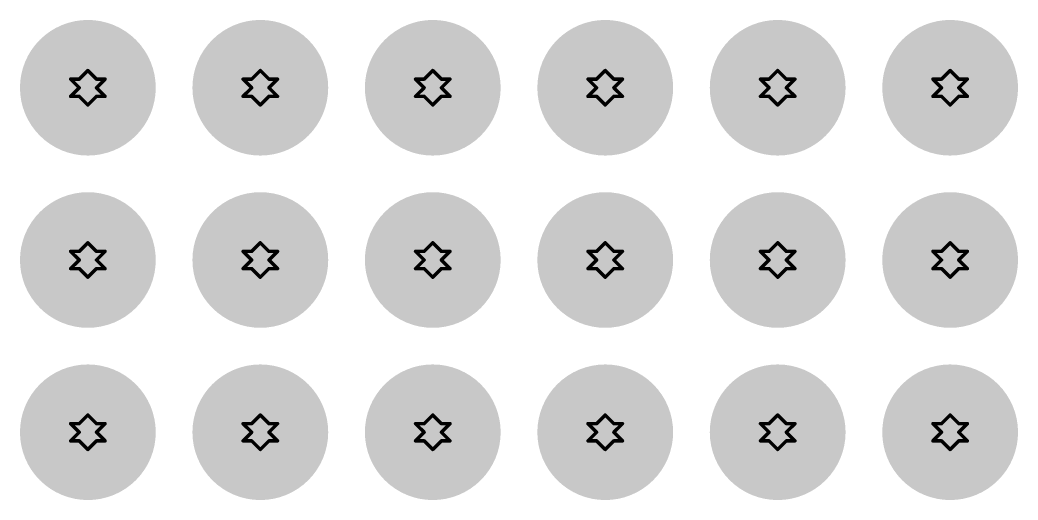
# Model space of a CAD drawing. Header units: millimetres. Extents: x 3.26 to 13.14, y 5.38 to 10.83.
# Drawn here: x 8.761 to 9.339, y 7.58 to 7.858 of the extents above; entities that cross this region are included whole.
import ezdxf

# ---------------------------------------------------------------- set-up
doc = ezdxf.new("R2010")
doc.units = ezdxf.units.MM
doc.header["$MEASUREMENT"] = 0
for name, color, linetype in [('BottomLayer', 5, 'Continuous'), ('BottomSolder', 6, 'Continuous'), ('DrillDrawing', 1, 'Continuous'), ('MultiLayer', 9, 'Continuous'), ('TopLayer', 1, 'Continuous'), ('TopSolder', 216, 'Continuous'), ('ViaHoleLayer', 16, 'Continuous')]:
    doc.layers.add(name, color=color, linetype=linetype)

msp = doc.modelspace()

# ---------------------------------------------------------------- linework, layer by layer
at = {"layer": 'BottomLayer', "const_width": 0.03937}
for points in [[(8.78032, 7.819, 1), (8.81969, 7.819, 1)], [(8.88032, 7.819, 1), (8.91969, 7.819, 1)], [(8.98032, 7.819, 1), (9.01969, 7.819, 1)], [(9.08032, 7.819, 1), (9.11969, 7.819, 1)], [(9.18032, 7.819, 1), (9.21969, 7.819, 1)], [(9.28032, 7.819, 1), (9.31969, 7.819, 1)], [(8.78032, 7.719, 1), (8.81969, 7.719, 1)], [(8.88032, 7.719, 1), (8.91969, 7.719, 1)], [(8.98032, 7.719, 1), (9.01969, 7.719, 1)], [(9.08032, 7.719, 1), (9.11969, 7.719, 1)], [(9.18032, 7.719, 1), (9.21969, 7.719, 1)], [(9.28032, 7.719, 1), (9.31969, 7.719, 1)], [(8.78032, 7.619, 1), (8.81969, 7.619, 1)], [(8.88032, 7.619, 1), (8.91969, 7.619, 1)], [(8.98032, 7.619, 1), (9.01969, 7.619, 1)], [(9.08032, 7.619, 1), (9.11969, 7.619, 1)], [(9.18032, 7.619, 1), (9.21969, 7.619, 1)], [(9.28032, 7.619, 1), (9.31969, 7.619, 1)]]:
    msp.add_lwpolyline(points, format="xyb", close=True, dxfattribs=at)
at = {"layer": 'BottomSolder', "const_width": 0.03937}
for points in [[(8.78032, 7.819, 1), (8.81969, 7.819, 1)], [(8.88032, 7.819, 1), (8.91969, 7.819, 1)], [(8.98032, 7.819, 1), (9.01969, 7.819, 1)], [(9.08032, 7.819, 1), (9.11969, 7.819, 1)], [(9.18032, 7.819, 1), (9.21969, 7.819, 1)], [(9.28032, 7.819, 1), (9.31969, 7.819, 1)], [(8.78032, 7.719, 1), (8.81969, 7.719, 1)], [(8.88032, 7.719, 1), (8.91969, 7.719, 1)], [(8.98032, 7.719, 1), (9.01969, 7.719, 1)], [(9.08032, 7.719, 1), (9.11969, 7.719, 1)], [(9.18032, 7.719, 1), (9.21969, 7.719, 1)], [(9.28032, 7.719, 1), (9.31969, 7.719, 1)], [(8.78032, 7.619, 1), (8.81969, 7.619, 1)], [(8.88032, 7.619, 1), (8.91969, 7.619, 1)], [(8.98032, 7.619, 1), (9.01969, 7.619, 1)], [(9.08032, 7.619, 1), (9.11969, 7.619, 1)], [(9.18032, 7.619, 1), (9.21969, 7.619, 1)], [(9.28032, 7.619, 1), (9.31969, 7.619, 1)]]:
    msp.add_lwpolyline(points, format="xyb", close=True, dxfattribs=at)
at = {"layer": 'DrillDrawing', "const_width": 0.002}
for points in [[(8.79, 7.824), (8.795, 7.819)], [(8.79, 7.824), (8.795, 7.824)], [(8.795, 7.824), (8.8, 7.829)], [(8.8, 7.829), (8.805, 7.824)], [(8.805, 7.824), (8.81, 7.824)], [(8.805, 7.819), (8.81, 7.824)], [(8.89, 7.824), (8.895, 7.819)], [(8.89, 7.824), (8.895, 7.824)], [(8.895, 7.824), (8.9, 7.829)], [(8.9, 7.829), (8.905, 7.824)], [(8.905, 7.824), (8.91, 7.824)], [(8.905, 7.819), (8.91, 7.824)], [(8.99, 7.824), (8.995, 7.819)], [(8.99, 7.824), (8.995, 7.824)], [(8.995, 7.824), (9, 7.829)], [(9, 7.829), (9.005, 7.824)], [(9.005, 7.824), (9.01, 7.824)], [(9.005, 7.819), (9.01, 7.824)], [(9.09, 7.824), (9.095, 7.819)], [(9.09, 7.824), (9.095, 7.824)], [(9.095, 7.824), (9.1, 7.829)], [(9.1, 7.829), (9.105, 7.824)], [(9.105, 7.824), (9.11, 7.824)], [(9.105, 7.819), (9.11, 7.824)], [(9.19, 7.824), (9.195, 7.819)], [(9.19, 7.824), (9.195, 7.824)], [(9.195, 7.824), (9.2, 7.829)], [(9.2, 7.829), (9.205, 7.824)], [(9.205, 7.824), (9.21, 7.824)], [(9.205, 7.819), (9.21, 7.824)], [(9.29, 7.824), (9.295, 7.819)], [(9.29, 7.824), (9.295, 7.824)], [(9.295, 7.824), (9.3, 7.829)], [(9.3, 7.829), (9.305, 7.824)], [(9.305, 7.824), (9.31, 7.824)], [(9.305, 7.819), (9.31, 7.824)], [(8.79, 7.814), (8.795, 7.819)], [(8.805, 7.819), (8.81, 7.814)], [(8.89, 7.814), (8.895, 7.819)], [(8.905, 7.819), (8.91, 7.814)], [(8.99, 7.814), (8.995, 7.819)], [(9.005, 7.819), (9.01, 7.814)], [(9.09, 7.814), (9.095, 7.819)], [(9.105, 7.819), (9.11, 7.814)], [(9.19, 7.814), (9.195, 7.819)], [(9.205, 7.819), (9.21, 7.814)], [(9.29, 7.814), (9.295, 7.819)], [(9.305, 7.819), (9.31, 7.814)], [(8.79, 7.814), (8.795, 7.814)], [(8.795, 7.814), (8.8, 7.809)], [(8.8, 7.809), (8.805, 7.814)], [(8.805, 7.814), (8.81, 7.814)], [(8.89, 7.814), (8.895, 7.814)], [(8.895, 7.814), (8.9, 7.809)], [(8.9, 7.809), (8.905, 7.814)], [(8.905, 7.814), (8.91, 7.814)], [(8.99, 7.814), (8.995, 7.814)], [(8.995, 7.814), (9, 7.809)], [(9, 7.809), (9.005, 7.814)], [(9.005, 7.814), (9.01, 7.814)], [(9.09, 7.814), (9.095, 7.814)], [(9.095, 7.814), (9.1, 7.809)], [(9.1, 7.809), (9.105, 7.814)], [(9.105, 7.814), (9.11, 7.814)], [(9.19, 7.814), (9.195, 7.814)], [(9.195, 7.814), (9.2, 7.809)], [(9.2, 7.809), (9.205, 7.814)], [(9.205, 7.814), (9.21, 7.814)], [(9.29, 7.814), (9.295, 7.814)], [(9.295, 7.814), (9.3, 7.809)], [(9.3, 7.809), (9.305, 7.814)], [(9.305, 7.814), (9.31, 7.814)], [(8.795, 7.724), (8.8, 7.729)], [(8.8, 7.729), (8.805, 7.724)], [(8.895, 7.724), (8.9, 7.729)], [(8.9, 7.729), (8.905, 7.724)], [(8.995, 7.724), (9, 7.729)], [(9, 7.729), (9.005, 7.724)], [(9.095, 7.724), (9.1, 7.729)], [(9.1, 7.729), (9.105, 7.724)], [(9.195, 7.724), (9.2, 7.729)], [(9.2, 7.729), (9.205, 7.724)], [(9.295, 7.724), (9.3, 7.729)], [(9.3, 7.729), (9.305, 7.724)], [(8.79, 7.724), (8.795, 7.719)], [(8.79, 7.724), (8.795, 7.724)], [(8.805, 7.724), (8.81, 7.724)], [(8.805, 7.719), (8.81, 7.724)], [(8.89, 7.724), (8.895, 7.719)], [(8.89, 7.724), (8.895, 7.724)], [(8.905, 7.724), (8.91, 7.724)], [(8.905, 7.719), (8.91, 7.724)], [(8.99, 7.724), (8.995, 7.719)], [(8.99, 7.724), (8.995, 7.724)], [(9.005, 7.724), (9.01, 7.724)], [(9.005, 7.719), (9.01, 7.724)], [(9.09, 7.724), (9.095, 7.719)], [(9.09, 7.724), (9.095, 7.724)], [(9.105, 7.724), (9.11, 7.724)], [(9.105, 7.719), (9.11, 7.724)], [(9.19, 7.724), (9.195, 7.719)], [(9.19, 7.724), (9.195, 7.724)], [(9.205, 7.724), (9.21, 7.724)], [(9.205, 7.719), (9.21, 7.724)], [(9.29, 7.724), (9.295, 7.719)], [(9.29, 7.724), (9.295, 7.724)], [(9.305, 7.724), (9.31, 7.724)], [(9.305, 7.719), (9.31, 7.724)], [(8.79, 7.714), (8.795, 7.719)], [(8.79, 7.714), (8.795, 7.714)], [(8.795, 7.714), (8.8, 7.709)], [(8.8, 7.709), (8.805, 7.714)], [(8.805, 7.719), (8.81, 7.714)], [(8.805, 7.714), (8.81, 7.714)], [(8.89, 7.714), (8.895, 7.719)], [(8.89, 7.714), (8.895, 7.714)], [(8.895, 7.714), (8.9, 7.709)], [(8.9, 7.709), (8.905, 7.714)], [(8.905, 7.719), (8.91, 7.714)], [(8.905, 7.714), (8.91, 7.714)], [(8.99, 7.714), (8.995, 7.719)], [(8.99, 7.714), (8.995, 7.714)], [(8.995, 7.714), (9, 7.709)], [(9, 7.709), (9.005, 7.714)], [(9.005, 7.719), (9.01, 7.714)], [(9.005, 7.714), (9.01, 7.714)], [(9.09, 7.714), (9.095, 7.719)], [(9.09, 7.714), (9.095, 7.714)], [(9.095, 7.714), (9.1, 7.709)], [(9.1, 7.709), (9.105, 7.714)], [(9.105, 7.719), (9.11, 7.714)], [(9.105, 7.714), (9.11, 7.714)], [(9.19, 7.714), (9.195, 7.719)], [(9.19, 7.714), (9.195, 7.714)], [(9.195, 7.714), (9.2, 7.709)], [(9.2, 7.709), (9.205, 7.714)], [(9.205, 7.719), (9.21, 7.714)], [(9.205, 7.714), (9.21, 7.714)], [(9.29, 7.714), (9.295, 7.719)], [(9.29, 7.714), (9.295, 7.714)], [(9.295, 7.714), (9.3, 7.709)], [(9.3, 7.709), (9.305, 7.714)], [(9.305, 7.719), (9.31, 7.714)], [(9.305, 7.714), (9.31, 7.714)], [(8.795, 7.624), (8.8, 7.629)], [(8.8, 7.629), (8.805, 7.624)], [(8.895, 7.624), (8.9, 7.629)], [(8.9, 7.629), (8.905, 7.624)], [(8.995, 7.624), (9, 7.629)], [(9, 7.629), (9.005, 7.624)], [(9.095, 7.624), (9.1, 7.629)], [(9.1, 7.629), (9.105, 7.624)], [(9.195, 7.624), (9.2, 7.629)], [(9.2, 7.629), (9.205, 7.624)], [(9.295, 7.624), (9.3, 7.629)], [(9.3, 7.629), (9.305, 7.624)], [(8.79, 7.624), (8.795, 7.619)], [(8.79, 7.624), (8.795, 7.624)], [(8.805, 7.624), (8.81, 7.624)], [(8.805, 7.619), (8.81, 7.624)], [(8.89, 7.624), (8.895, 7.619)], [(8.89, 7.624), (8.895, 7.624)], [(8.905, 7.624), (8.91, 7.624)], [(8.905, 7.619), (8.91, 7.624)], [(8.99, 7.624), (8.995, 7.619)], [(8.99, 7.624), (8.995, 7.624)], [(9.005, 7.624), (9.01, 7.624)], [(9.005, 7.619), (9.01, 7.624)], [(9.09, 7.624), (9.095, 7.619)], [(9.09, 7.624), (9.095, 7.624)], [(9.105, 7.624), (9.11, 7.624)], [(9.105, 7.619), (9.11, 7.624)], [(9.19, 7.624), (9.195, 7.619)], [(9.19, 7.624), (9.195, 7.624)], [(9.205, 7.624), (9.21, 7.624)], [(9.205, 7.619), (9.21, 7.624)], [(9.29, 7.624), (9.295, 7.619)], [(9.29, 7.624), (9.295, 7.624)], [(9.305, 7.624), (9.31, 7.624)], [(9.305, 7.619), (9.31, 7.624)], [(8.79, 7.614), (8.795, 7.619)], [(8.805, 7.619), (8.81, 7.614)], [(8.89, 7.614), (8.895, 7.619)], [(8.905, 7.619), (8.91, 7.614)], [(8.99, 7.614), (8.995, 7.619)], [(9.005, 7.619), (9.01, 7.614)], [(9.09, 7.614), (9.095, 7.619)], [(9.105, 7.619), (9.11, 7.614)], [(9.19, 7.614), (9.195, 7.619)], [(9.205, 7.619), (9.21, 7.614)], [(9.29, 7.614), (9.295, 7.619)], [(9.305, 7.619), (9.31, 7.614)], [(8.79, 7.614), (8.795, 7.614)], [(8.795, 7.614), (8.8, 7.609)], [(8.8, 7.609), (8.805, 7.614)], [(8.805, 7.614), (8.81, 7.614)], [(8.89, 7.614), (8.895, 7.614)], [(8.895, 7.614), (8.9, 7.609)], [(8.9, 7.609), (8.905, 7.614)], [(8.905, 7.614), (8.91, 7.614)], [(8.99, 7.614), (8.995, 7.614)], [(8.995, 7.614), (9, 7.609)], [(9, 7.609), (9.005, 7.614)], [(9.005, 7.614), (9.01, 7.614)], [(9.09, 7.614), (9.095, 7.614)], [(9.095, 7.614), (9.1, 7.609)], [(9.1, 7.609), (9.105, 7.614)], [(9.105, 7.614), (9.11, 7.614)], [(9.19, 7.614), (9.195, 7.614)], [(9.195, 7.614), (9.2, 7.609)], [(9.2, 7.609), (9.205, 7.614)], [(9.205, 7.614), (9.21, 7.614)], [(9.29, 7.614), (9.295, 7.614)], [(9.295, 7.614), (9.3, 7.609)], [(9.3, 7.609), (9.305, 7.614)], [(9.305, 7.614), (9.31, 7.614)]]:
    msp.add_lwpolyline(points, dxfattribs=at)
at = {"layer": 'DrillDrawing', "const_width": 0.001}
for points in [[(8.7895, 7.824, 1), (8.7905, 7.824, 1)], [(8.7895, 7.824, 1), (8.7905, 7.824, 1)], [(8.7945, 7.824, 1), (8.7955, 7.824, 1)], [(8.7945, 7.824, 1), (8.7955, 7.824, 1)], [(8.7995, 7.829, 1), (8.8005, 7.829, 1)], [(8.7995, 7.829, 1), (8.8005, 7.829, 1)], [(8.8045, 7.824, 1), (8.8055, 7.824, 1)], [(8.8045, 7.824, 1), (8.8055, 7.824, 1)], [(8.8095, 7.824, 1), (8.8105, 7.824, 1)], [(8.8095, 7.824, 1), (8.8105, 7.824, 1)], [(8.8895, 7.824, 1), (8.8905, 7.824, 1)], [(8.8895, 7.824, 1), (8.8905, 7.824, 1)], [(8.8945, 7.824, 1), (8.8955, 7.824, 1)], [(8.8945, 7.824, 1), (8.8955, 7.824, 1)], [(8.8995, 7.829, 1), (8.9005, 7.829, 1)], [(8.8995, 7.829, 1), (8.9005, 7.829, 1)], [(8.9045, 7.824, 1), (8.9055, 7.824, 1)], [(8.9045, 7.824, 1), (8.9055, 7.824, 1)], [(8.9095, 7.824, 1), (8.9105, 7.824, 1)], [(8.9095, 7.824, 1), (8.9105, 7.824, 1)], [(8.9895, 7.824, 1), (8.9905, 7.824, 1)], [(8.9895, 7.824, 1), (8.9905, 7.824, 1)], [(8.9945, 7.824, 1), (8.9955, 7.824, 1)], [(8.9945, 7.824, 1), (8.9955, 7.824, 1)], [(8.9995, 7.829, 1), (9.0005, 7.829, 1)], [(8.9995, 7.829, 1), (9.0005, 7.829, 1)], [(9.0045, 7.824, 1), (9.0055, 7.824, 1)], [(9.0045, 7.824, 1), (9.0055, 7.824, 1)], [(9.0095, 7.824, 1), (9.0105, 7.824, 1)], [(9.0095, 7.824, 1), (9.0105, 7.824, 1)], [(9.0895, 7.824, 1), (9.0905, 7.824, 1)], [(9.0895, 7.824, 1), (9.0905, 7.824, 1)], [(9.0945, 7.824, 1), (9.0955, 7.824, 1)], [(9.0945, 7.824, 1), (9.0955, 7.824, 1)], [(9.0995, 7.829, 1), (9.1005, 7.829, 1)], [(9.0995, 7.829, 1), (9.1005, 7.829, 1)], [(9.1045, 7.824, 1), (9.1055, 7.824, 1)], [(9.1045, 7.824, 1), (9.1055, 7.824, 1)], [(9.1095, 7.824, 1), (9.1105, 7.824, 1)], [(9.1095, 7.824, 1), (9.1105, 7.824, 1)], [(9.1895, 7.824, 1), (9.1905, 7.824, 1)], [(9.1895, 7.824, 1), (9.1905, 7.824, 1)], [(9.1945, 7.824, 1), (9.1955, 7.824, 1)], [(9.1945, 7.824, 1), (9.1955, 7.824, 1)], [(9.1995, 7.829, 1), (9.2005, 7.829, 1)], [(9.1995, 7.829, 1), (9.2005, 7.829, 1)], [(9.2045, 7.824, 1), (9.2055, 7.824, 1)], [(9.2045, 7.824, 1), (9.2055, 7.824, 1)], [(9.2095, 7.824, 1), (9.2105, 7.824, 1)], [(9.2095, 7.824, 1), (9.2105, 7.824, 1)], [(9.2895, 7.824, 1), (9.2905, 7.824, 1)], [(9.2895, 7.824, 1), (9.2905, 7.824, 1)], [(9.2945, 7.824, 1), (9.2955, 7.824, 1)], [(9.2945, 7.824, 1), (9.2955, 7.824, 1)], [(9.2995, 7.829, 1), (9.3005, 7.829, 1)], [(9.2995, 7.829, 1), (9.3005, 7.829, 1)], [(9.3045, 7.824, 1), (9.3055, 7.824, 1)], [(9.3045, 7.824, 1), (9.3055, 7.824, 1)], [(9.3095, 7.824, 1), (9.3105, 7.824, 1)], [(9.3095, 7.824, 1), (9.3105, 7.824, 1)], [(8.7945, 7.819, 1), (8.7955, 7.819, 1)], [(8.7945, 7.819, 1), (8.7955, 7.819, 1)], [(8.8045, 7.819, 1), (8.8055, 7.819, 1)], [(8.8045, 7.819, 1), (8.8055, 7.819, 1)], [(8.8945, 7.819, 1), (8.8955, 7.819, 1)], [(8.8945, 7.819, 1), (8.8955, 7.819, 1)], [(8.9045, 7.819, 1), (8.9055, 7.819, 1)], [(8.9045, 7.819, 1), (8.9055, 7.819, 1)], [(8.9945, 7.819, 1), (8.9955, 7.819, 1)], [(8.9945, 7.819, 1), (8.9955, 7.819, 1)], [(9.0045, 7.819, 1), (9.0055, 7.819, 1)], [(9.0045, 7.819, 1), (9.0055, 7.819, 1)], [(9.0945, 7.819, 1), (9.0955, 7.819, 1)], [(9.0945, 7.819, 1), (9.0955, 7.819, 1)], [(9.1045, 7.819, 1), (9.1055, 7.819, 1)], [(9.1045, 7.819, 1), (9.1055, 7.819, 1)], [(9.1945, 7.819, 1), (9.1955, 7.819, 1)], [(9.1945, 7.819, 1), (9.1955, 7.819, 1)], [(9.2045, 7.819, 1), (9.2055, 7.819, 1)], [(9.2045, 7.819, 1), (9.2055, 7.819, 1)], [(9.2945, 7.819, 1), (9.2955, 7.819, 1)], [(9.2945, 7.819, 1), (9.2955, 7.819, 1)], [(9.3045, 7.819, 1), (9.3055, 7.819, 1)], [(9.3045, 7.819, 1), (9.3055, 7.819, 1)], [(8.7895, 7.814, 1), (8.7905, 7.814, 1)], [(8.7895, 7.814, 1), (8.7905, 7.814, 1)], [(8.7945, 7.814, 1), (8.7955, 7.814, 1)], [(8.7945, 7.814, 1), (8.7955, 7.814, 1)], [(8.8045, 7.814, 1), (8.8055, 7.814, 1)], [(8.8045, 7.814, 1), (8.8055, 7.814, 1)], [(8.8095, 7.814, 1), (8.8105, 7.814, 1)], [(8.8095, 7.814, 1), (8.8105, 7.814, 1)], [(8.8895, 7.814, 1), (8.8905, 7.814, 1)], [(8.8895, 7.814, 1), (8.8905, 7.814, 1)], [(8.8945, 7.814, 1), (8.8955, 7.814, 1)], [(8.8945, 7.814, 1), (8.8955, 7.814, 1)], [(8.9045, 7.814, 1), (8.9055, 7.814, 1)], [(8.9045, 7.814, 1), (8.9055, 7.814, 1)], [(8.9095, 7.814, 1), (8.9105, 7.814, 1)], [(8.9095, 7.814, 1), (8.9105, 7.814, 1)], [(8.9895, 7.814, 1), (8.9905, 7.814, 1)], [(8.9895, 7.814, 1), (8.9905, 7.814, 1)], [(8.9945, 7.814, 1), (8.9955, 7.814, 1)], [(8.9945, 7.814, 1), (8.9955, 7.814, 1)], [(9.0045, 7.814, 1), (9.0055, 7.814, 1)], [(9.0045, 7.814, 1), (9.0055, 7.814, 1)], [(9.0095, 7.814, 1), (9.0105, 7.814, 1)], [(9.0095, 7.814, 1), (9.0105, 7.814, 1)], [(9.0895, 7.814, 1), (9.0905, 7.814, 1)], [(9.0895, 7.814, 1), (9.0905, 7.814, 1)], [(9.0945, 7.814, 1), (9.0955, 7.814, 1)], [(9.0945, 7.814, 1), (9.0955, 7.814, 1)], [(9.1045, 7.814, 1), (9.1055, 7.814, 1)], [(9.1045, 7.814, 1), (9.1055, 7.814, 1)], [(9.1095, 7.814, 1), (9.1105, 7.814, 1)], [(9.1095, 7.814, 1), (9.1105, 7.814, 1)], [(9.1895, 7.814, 1), (9.1905, 7.814, 1)], [(9.1895, 7.814, 1), (9.1905, 7.814, 1)], [(9.1945, 7.814, 1), (9.1955, 7.814, 1)], [(9.1945, 7.814, 1), (9.1955, 7.814, 1)], [(9.2045, 7.814, 1), (9.2055, 7.814, 1)], [(9.2045, 7.814, 1), (9.2055, 7.814, 1)], [(9.2095, 7.814, 1), (9.2105, 7.814, 1)], [(9.2095, 7.814, 1), (9.2105, 7.814, 1)], [(9.2895, 7.814, 1), (9.2905, 7.814, 1)], [(9.2895, 7.814, 1), (9.2905, 7.814, 1)], [(9.2945, 7.814, 1), (9.2955, 7.814, 1)], [(9.2945, 7.814, 1), (9.2955, 7.814, 1)], [(9.3045, 7.814, 1), (9.3055, 7.814, 1)], [(9.3045, 7.814, 1), (9.3055, 7.814, 1)], [(9.3095, 7.814, 1), (9.3105, 7.814, 1)], [(9.3095, 7.814, 1), (9.3105, 7.814, 1)], [(8.7995, 7.809, 1), (8.8005, 7.809, 1)], [(8.7995, 7.809, 1), (8.8005, 7.809, 1)], [(8.8995, 7.809, 1), (8.9005, 7.809, 1)], [(8.8995, 7.809, 1), (8.9005, 7.809, 1)], [(8.9995, 7.809, 1), (9.0005, 7.809, 1)], [(8.9995, 7.809, 1), (9.0005, 7.809, 1)], [(9.0995, 7.809, 1), (9.1005, 7.809, 1)], [(9.0995, 7.809, 1), (9.1005, 7.809, 1)], [(9.1995, 7.809, 1), (9.2005, 7.809, 1)], [(9.1995, 7.809, 1), (9.2005, 7.809, 1)], [(9.2995, 7.809, 1), (9.3005, 7.809, 1)], [(9.2995, 7.809, 1), (9.3005, 7.809, 1)], [(8.7995, 7.729, 1), (8.8005, 7.729, 1)], [(8.7995, 7.729, 1), (8.8005, 7.729, 1)], [(8.8995, 7.729, 1), (8.9005, 7.729, 1)], [(8.8995, 7.729, 1), (8.9005, 7.729, 1)], [(8.9995, 7.729, 1), (9.0005, 7.729, 1)], [(8.9995, 7.729, 1), (9.0005, 7.729, 1)], [(9.0995, 7.729, 1), (9.1005, 7.729, 1)], [(9.0995, 7.729, 1), (9.1005, 7.729, 1)], [(9.1995, 7.729, 1), (9.2005, 7.729, 1)], [(9.1995, 7.729, 1), (9.2005, 7.729, 1)], [(9.2995, 7.729, 1), (9.3005, 7.729, 1)], [(9.2995, 7.729, 1), (9.3005, 7.729, 1)], [(8.7895, 7.724, 1), (8.7905, 7.724, 1)], [(8.7895, 7.724, 1), (8.7905, 7.724, 1)], [(8.7945, 7.724, 1), (8.7955, 7.724, 1)], [(8.7945, 7.724, 1), (8.7955, 7.724, 1)], [(8.8045, 7.724, 1), (8.8055, 7.724, 1)], [(8.8045, 7.724, 1), (8.8055, 7.724, 1)], [(8.8095, 7.724, 1), (8.8105, 7.724, 1)], [(8.8095, 7.724, 1), (8.8105, 7.724, 1)], [(8.8895, 7.724, 1), (8.8905, 7.724, 1)], [(8.8895, 7.724, 1), (8.8905, 7.724, 1)], [(8.8945, 7.724, 1), (8.8955, 7.724, 1)], [(8.8945, 7.724, 1), (8.8955, 7.724, 1)], [(8.9045, 7.724, 1), (8.9055, 7.724, 1)], [(8.9045, 7.724, 1), (8.9055, 7.724, 1)], [(8.9095, 7.724, 1), (8.9105, 7.724, 1)], [(8.9095, 7.724, 1), (8.9105, 7.724, 1)], [(8.9895, 7.724, 1), (8.9905, 7.724, 1)], [(8.9895, 7.724, 1), (8.9905, 7.724, 1)], [(8.9945, 7.724, 1), (8.9955, 7.724, 1)], [(8.9945, 7.724, 1), (8.9955, 7.724, 1)], [(9.0045, 7.724, 1), (9.0055, 7.724, 1)], [(9.0045, 7.724, 1), (9.0055, 7.724, 1)], [(9.0095, 7.724, 1), (9.0105, 7.724, 1)], [(9.0095, 7.724, 1), (9.0105, 7.724, 1)], [(9.0895, 7.724, 1), (9.0905, 7.724, 1)], [(9.0895, 7.724, 1), (9.0905, 7.724, 1)], [(9.0945, 7.724, 1), (9.0955, 7.724, 1)], [(9.0945, 7.724, 1), (9.0955, 7.724, 1)], [(9.1045, 7.724, 1), (9.1055, 7.724, 1)], [(9.1045, 7.724, 1), (9.1055, 7.724, 1)], [(9.1095, 7.724, 1), (9.1105, 7.724, 1)], [(9.1095, 7.724, 1), (9.1105, 7.724, 1)], [(9.1895, 7.724, 1), (9.1905, 7.724, 1)], [(9.1895, 7.724, 1), (9.1905, 7.724, 1)], [(9.1945, 7.724, 1), (9.1955, 7.724, 1)], [(9.1945, 7.724, 1), (9.1955, 7.724, 1)], [(9.2045, 7.724, 1), (9.2055, 7.724, 1)], [(9.2045, 7.724, 1), (9.2055, 7.724, 1)], [(9.2095, 7.724, 1), (9.2105, 7.724, 1)], [(9.2095, 7.724, 1), (9.2105, 7.724, 1)], [(9.2895, 7.724, 1), (9.2905, 7.724, 1)], [(9.2895, 7.724, 1), (9.2905, 7.724, 1)], [(9.2945, 7.724, 1), (9.2955, 7.724, 1)], [(9.2945, 7.724, 1), (9.2955, 7.724, 1)], [(9.3045, 7.724, 1), (9.3055, 7.724, 1)], [(9.3045, 7.724, 1), (9.3055, 7.724, 1)], [(9.3095, 7.724, 1), (9.3105, 7.724, 1)], [(9.3095, 7.724, 1), (9.3105, 7.724, 1)], [(8.7895, 7.714, 1), (8.7905, 7.714, 1)], [(8.7895, 7.714, 1), (8.7905, 7.714, 1)], [(8.7945, 7.719, 1), (8.7955, 7.719, 1)], [(8.7945, 7.719, 1), (8.7955, 7.719, 1)], [(8.7945, 7.714, 1), (8.7955, 7.714, 1)], [(8.7945, 7.714, 1), (8.7955, 7.714, 1)], [(8.8045, 7.719, 1), (8.8055, 7.719, 1)], [(8.8045, 7.719, 1), (8.8055, 7.719, 1)], [(8.8045, 7.714, 1), (8.8055, 7.714, 1)], [(8.8045, 7.714, 1), (8.8055, 7.714, 1)], [(8.8095, 7.714, 1), (8.8105, 7.714, 1)], [(8.8095, 7.714, 1), (8.8105, 7.714, 1)], [(8.8895, 7.714, 1), (8.8905, 7.714, 1)], [(8.8895, 7.714, 1), (8.8905, 7.714, 1)], [(8.8945, 7.719, 1), (8.8955, 7.719, 1)], [(8.8945, 7.719, 1), (8.8955, 7.719, 1)], [(8.8945, 7.714, 1), (8.8955, 7.714, 1)], [(8.8945, 7.714, 1), (8.8955, 7.714, 1)], [(8.9045, 7.719, 1), (8.9055, 7.719, 1)], [(8.9045, 7.719, 1), (8.9055, 7.719, 1)], [(8.9045, 7.714, 1), (8.9055, 7.714, 1)], [(8.9045, 7.714, 1), (8.9055, 7.714, 1)], [(8.9095, 7.714, 1), (8.9105, 7.714, 1)], [(8.9095, 7.714, 1), (8.9105, 7.714, 1)], [(8.9895, 7.714, 1), (8.9905, 7.714, 1)], [(8.9895, 7.714, 1), (8.9905, 7.714, 1)], [(8.9945, 7.719, 1), (8.9955, 7.719, 1)], [(8.9945, 7.719, 1), (8.9955, 7.719, 1)], [(8.9945, 7.714, 1), (8.9955, 7.714, 1)], [(8.9945, 7.714, 1), (8.9955, 7.714, 1)], [(9.0045, 7.719, 1), (9.0055, 7.719, 1)], [(9.0045, 7.719, 1), (9.0055, 7.719, 1)], [(9.0045, 7.714, 1), (9.0055, 7.714, 1)], [(9.0045, 7.714, 1), (9.0055, 7.714, 1)], [(9.0095, 7.714, 1), (9.0105, 7.714, 1)], [(9.0095, 7.714, 1), (9.0105, 7.714, 1)], [(9.0895, 7.714, 1), (9.0905, 7.714, 1)], [(9.0895, 7.714, 1), (9.0905, 7.714, 1)], [(9.0945, 7.719, 1), (9.0955, 7.719, 1)], [(9.0945, 7.719, 1), (9.0955, 7.719, 1)], [(9.0945, 7.714, 1), (9.0955, 7.714, 1)], [(9.0945, 7.714, 1), (9.0955, 7.714, 1)], [(9.1045, 7.719, 1), (9.1055, 7.719, 1)], [(9.1045, 7.719, 1), (9.1055, 7.719, 1)], [(9.1045, 7.714, 1), (9.1055, 7.714, 1)], [(9.1045, 7.714, 1), (9.1055, 7.714, 1)], [(9.1095, 7.714, 1), (9.1105, 7.714, 1)], [(9.1095, 7.714, 1), (9.1105, 7.714, 1)], [(9.1895, 7.714, 1), (9.1905, 7.714, 1)], [(9.1895, 7.714, 1), (9.1905, 7.714, 1)], [(9.1945, 7.719, 1), (9.1955, 7.719, 1)], [(9.1945, 7.719, 1), (9.1955, 7.719, 1)], [(9.1945, 7.714, 1), (9.1955, 7.714, 1)], [(9.1945, 7.714, 1), (9.1955, 7.714, 1)], [(9.2045, 7.719, 1), (9.2055, 7.719, 1)], [(9.2045, 7.719, 1), (9.2055, 7.719, 1)], [(9.2045, 7.714, 1), (9.2055, 7.714, 1)], [(9.2045, 7.714, 1), (9.2055, 7.714, 1)], [(9.2095, 7.714, 1), (9.2105, 7.714, 1)], [(9.2095, 7.714, 1), (9.2105, 7.714, 1)], [(9.2895, 7.714, 1), (9.2905, 7.714, 1)], [(9.2895, 7.714, 1), (9.2905, 7.714, 1)], [(9.2945, 7.719, 1), (9.2955, 7.719, 1)], [(9.2945, 7.719, 1), (9.2955, 7.719, 1)], [(9.2945, 7.714, 1), (9.2955, 7.714, 1)], [(9.2945, 7.714, 1), (9.2955, 7.714, 1)], [(9.3045, 7.719, 1), (9.3055, 7.719, 1)], [(9.3045, 7.719, 1), (9.3055, 7.719, 1)], [(9.3045, 7.714, 1), (9.3055, 7.714, 1)], [(9.3045, 7.714, 1), (9.3055, 7.714, 1)], [(9.3095, 7.714, 1), (9.3105, 7.714, 1)], [(9.3095, 7.714, 1), (9.3105, 7.714, 1)], [(8.7995, 7.709, 1), (8.8005, 7.709, 1)], [(8.7995, 7.709, 1), (8.8005, 7.709, 1)], [(8.8995, 7.709, 1), (8.9005, 7.709, 1)], [(8.8995, 7.709, 1), (8.9005, 7.709, 1)], [(8.9995, 7.709, 1), (9.0005, 7.709, 1)], [(8.9995, 7.709, 1), (9.0005, 7.709, 1)], [(9.0995, 7.709, 1), (9.1005, 7.709, 1)], [(9.0995, 7.709, 1), (9.1005, 7.709, 1)], [(9.1995, 7.709, 1), (9.2005, 7.709, 1)], [(9.1995, 7.709, 1), (9.2005, 7.709, 1)], [(9.2995, 7.709, 1), (9.3005, 7.709, 1)], [(9.2995, 7.709, 1), (9.3005, 7.709, 1)], [(8.7995, 7.629, 1), (8.8005, 7.629, 1)], [(8.7995, 7.629, 1), (8.8005, 7.629, 1)], [(8.8995, 7.629, 1), (8.9005, 7.629, 1)], [(8.8995, 7.629, 1), (8.9005, 7.629, 1)], [(8.9995, 7.629, 1), (9.0005, 7.629, 1)], [(8.9995, 7.629, 1), (9.0005, 7.629, 1)], [(9.0995, 7.629, 1), (9.1005, 7.629, 1)], [(9.0995, 7.629, 1), (9.1005, 7.629, 1)], [(9.1995, 7.629, 1), (9.2005, 7.629, 1)], [(9.1995, 7.629, 1), (9.2005, 7.629, 1)], [(9.2995, 7.629, 1), (9.3005, 7.629, 1)], [(9.2995, 7.629, 1), (9.3005, 7.629, 1)], [(8.7895, 7.624, 1), (8.7905, 7.624, 1)], [(8.7895, 7.624, 1), (8.7905, 7.624, 1)], [(8.7945, 7.624, 1), (8.7955, 7.624, 1)], [(8.7945, 7.624, 1), (8.7955, 7.624, 1)], [(8.8045, 7.624, 1), (8.8055, 7.624, 1)], [(8.8045, 7.624, 1), (8.8055, 7.624, 1)], [(8.8095, 7.624, 1), (8.8105, 7.624, 1)], [(8.8095, 7.624, 1), (8.8105, 7.624, 1)], [(8.8895, 7.624, 1), (8.8905, 7.624, 1)], [(8.8895, 7.624, 1), (8.8905, 7.624, 1)], [(8.8945, 7.624, 1), (8.8955, 7.624, 1)], [(8.8945, 7.624, 1), (8.8955, 7.624, 1)], [(8.9045, 7.624, 1), (8.9055, 7.624, 1)], [(8.9045, 7.624, 1), (8.9055, 7.624, 1)], [(8.9095, 7.624, 1), (8.9105, 7.624, 1)], [(8.9095, 7.624, 1), (8.9105, 7.624, 1)], [(8.9895, 7.624, 1), (8.9905, 7.624, 1)], [(8.9895, 7.624, 1), (8.9905, 7.624, 1)], [(8.9945, 7.624, 1), (8.9955, 7.624, 1)], [(8.9945, 7.624, 1), (8.9955, 7.624, 1)], [(9.0045, 7.624, 1), (9.0055, 7.624, 1)], [(9.0045, 7.624, 1), (9.0055, 7.624, 1)], [(9.0095, 7.624, 1), (9.0105, 7.624, 1)], [(9.0095, 7.624, 1), (9.0105, 7.624, 1)], [(9.0895, 7.624, 1), (9.0905, 7.624, 1)], [(9.0895, 7.624, 1), (9.0905, 7.624, 1)], [(9.0945, 7.624, 1), (9.0955, 7.624, 1)], [(9.0945, 7.624, 1), (9.0955, 7.624, 1)], [(9.1045, 7.624, 1), (9.1055, 7.624, 1)], [(9.1045, 7.624, 1), (9.1055, 7.624, 1)], [(9.1095, 7.624, 1), (9.1105, 7.624, 1)], [(9.1095, 7.624, 1), (9.1105, 7.624, 1)], [(9.1895, 7.624, 1), (9.1905, 7.624, 1)], [(9.1895, 7.624, 1), (9.1905, 7.624, 1)], [(9.1945, 7.624, 1), (9.1955, 7.624, 1)], [(9.1945, 7.624, 1), (9.1955, 7.624, 1)], [(9.2045, 7.624, 1), (9.2055, 7.624, 1)], [(9.2045, 7.624, 1), (9.2055, 7.624, 1)], [(9.2095, 7.624, 1), (9.2105, 7.624, 1)], [(9.2095, 7.624, 1), (9.2105, 7.624, 1)], [(9.2895, 7.624, 1), (9.2905, 7.624, 1)], [(9.2895, 7.624, 1), (9.2905, 7.624, 1)], [(9.2945, 7.624, 1), (9.2955, 7.624, 1)], [(9.2945, 7.624, 1), (9.2955, 7.624, 1)], [(9.3045, 7.624, 1), (9.3055, 7.624, 1)], [(9.3045, 7.624, 1), (9.3055, 7.624, 1)], [(9.3095, 7.624, 1), (9.3105, 7.624, 1)], [(9.3095, 7.624, 1), (9.3105, 7.624, 1)], [(8.7945, 7.619, 1), (8.7955, 7.619, 1)], [(8.7945, 7.619, 1), (8.7955, 7.619, 1)], [(8.8045, 7.619, 1), (8.8055, 7.619, 1)], [(8.8045, 7.619, 1), (8.8055, 7.619, 1)], [(8.8945, 7.619, 1), (8.8955, 7.619, 1)], [(8.8945, 7.619, 1), (8.8955, 7.619, 1)], [(8.9045, 7.619, 1), (8.9055, 7.619, 1)], [(8.9045, 7.619, 1), (8.9055, 7.619, 1)], [(8.9945, 7.619, 1), (8.9955, 7.619, 1)], [(8.9945, 7.619, 1), (8.9955, 7.619, 1)], [(9.0045, 7.619, 1), (9.0055, 7.619, 1)], [(9.0045, 7.619, 1), (9.0055, 7.619, 1)], [(9.0945, 7.619, 1), (9.0955, 7.619, 1)], [(9.0945, 7.619, 1), (9.0955, 7.619, 1)], [(9.1045, 7.619, 1), (9.1055, 7.619, 1)], [(9.1045, 7.619, 1), (9.1055, 7.619, 1)], [(9.1945, 7.619, 1), (9.1955, 7.619, 1)], [(9.1945, 7.619, 1), (9.1955, 7.619, 1)], [(9.2045, 7.619, 1), (9.2055, 7.619, 1)], [(9.2045, 7.619, 1), (9.2055, 7.619, 1)], [(9.2945, 7.619, 1), (9.2955, 7.619, 1)], [(9.2945, 7.619, 1), (9.2955, 7.619, 1)], [(9.3045, 7.619, 1), (9.3055, 7.619, 1)], [(9.3045, 7.619, 1), (9.3055, 7.619, 1)], [(8.7895, 7.614, 1), (8.7905, 7.614, 1)], [(8.7895, 7.614, 1), (8.7905, 7.614, 1)], [(8.7945, 7.614, 1), (8.7955, 7.614, 1)], [(8.7945, 7.614, 1), (8.7955, 7.614, 1)], [(8.8045, 7.614, 1), (8.8055, 7.614, 1)], [(8.8045, 7.614, 1), (8.8055, 7.614, 1)], [(8.8095, 7.614, 1), (8.8105, 7.614, 1)], [(8.8095, 7.614, 1), (8.8105, 7.614, 1)], [(8.8895, 7.614, 1), (8.8905, 7.614, 1)], [(8.8895, 7.614, 1), (8.8905, 7.614, 1)], [(8.8945, 7.614, 1), (8.8955, 7.614, 1)], [(8.8945, 7.614, 1), (8.8955, 7.614, 1)], [(8.9045, 7.614, 1), (8.9055, 7.614, 1)], [(8.9045, 7.614, 1), (8.9055, 7.614, 1)], [(8.9095, 7.614, 1), (8.9105, 7.614, 1)], [(8.9095, 7.614, 1), (8.9105, 7.614, 1)], [(8.9895, 7.614, 1), (8.9905, 7.614, 1)], [(8.9895, 7.614, 1), (8.9905, 7.614, 1)], [(8.9945, 7.614, 1), (8.9955, 7.614, 1)], [(8.9945, 7.614, 1), (8.9955, 7.614, 1)], [(9.0045, 7.614, 1), (9.0055, 7.614, 1)], [(9.0045, 7.614, 1), (9.0055, 7.614, 1)], [(9.0095, 7.614, 1), (9.0105, 7.614, 1)], [(9.0095, 7.614, 1), (9.0105, 7.614, 1)], [(9.0895, 7.614, 1), (9.0905, 7.614, 1)], [(9.0895, 7.614, 1), (9.0905, 7.614, 1)], [(9.0945, 7.614, 1), (9.0955, 7.614, 1)], [(9.0945, 7.614, 1), (9.0955, 7.614, 1)], [(9.1045, 7.614, 1), (9.1055, 7.614, 1)], [(9.1045, 7.614, 1), (9.1055, 7.614, 1)], [(9.1095, 7.614, 1), (9.1105, 7.614, 1)], [(9.1095, 7.614, 1), (9.1105, 7.614, 1)], [(9.1895, 7.614, 1), (9.1905, 7.614, 1)], [(9.1895, 7.614, 1), (9.1905, 7.614, 1)], [(9.1945, 7.614, 1), (9.1955, 7.614, 1)], [(9.1945, 7.614, 1), (9.1955, 7.614, 1)], [(9.2045, 7.614, 1), (9.2055, 7.614, 1)], [(9.2045, 7.614, 1), (9.2055, 7.614, 1)], [(9.2095, 7.614, 1), (9.2105, 7.614, 1)], [(9.2095, 7.614, 1), (9.2105, 7.614, 1)], [(9.2895, 7.614, 1), (9.2905, 7.614, 1)], [(9.2895, 7.614, 1), (9.2905, 7.614, 1)], [(9.2945, 7.614, 1), (9.2955, 7.614, 1)], [(9.2945, 7.614, 1), (9.2955, 7.614, 1)], [(9.3045, 7.614, 1), (9.3055, 7.614, 1)], [(9.3045, 7.614, 1), (9.3055, 7.614, 1)], [(9.3095, 7.614, 1), (9.3105, 7.614, 1)], [(9.3095, 7.614, 1), (9.3105, 7.614, 1)], [(8.7995, 7.609, 1), (8.8005, 7.609, 1)], [(8.7995, 7.609, 1), (8.8005, 7.609, 1)], [(8.8995, 7.609, 1), (8.9005, 7.609, 1)], [(8.8995, 7.609, 1), (8.9005, 7.609, 1)], [(8.9995, 7.609, 1), (9.0005, 7.609, 1)], [(8.9995, 7.609, 1), (9.0005, 7.609, 1)], [(9.0995, 7.609, 1), (9.1005, 7.609, 1)], [(9.0995, 7.609, 1), (9.1005, 7.609, 1)], [(9.1995, 7.609, 1), (9.2005, 7.609, 1)], [(9.1995, 7.609, 1), (9.2005, 7.609, 1)], [(9.2995, 7.609, 1), (9.3005, 7.609, 1)], [(9.2995, 7.609, 1), (9.3005, 7.609, 1)]]:
    msp.add_lwpolyline(points, format="xyb", close=True, dxfattribs=at)
at = {"layer": 'MultiLayer', "const_width": 0.03937}
for points in [[(8.78032, 7.819, 1), (8.81969, 7.819, 1)], [(8.88032, 7.819, 1), (8.91969, 7.819, 1)], [(8.98032, 7.819, 1), (9.01969, 7.819, 1)], [(9.08032, 7.819, 1), (9.11969, 7.819, 1)], [(9.18032, 7.819, 1), (9.21969, 7.819, 1)], [(9.28032, 7.819, 1), (9.31969, 7.819, 1)], [(8.78032, 7.719, 1), (8.81969, 7.719, 1)], [(8.88032, 7.719, 1), (8.91969, 7.719, 1)], [(8.98032, 7.719, 1), (9.01969, 7.719, 1)], [(9.08032, 7.719, 1), (9.11969, 7.719, 1)], [(9.18032, 7.719, 1), (9.21969, 7.719, 1)], [(9.28032, 7.719, 1), (9.31969, 7.719, 1)], [(8.78032, 7.619, 1), (8.81969, 7.619, 1)], [(8.88032, 7.619, 1), (8.91969, 7.619, 1)], [(8.98032, 7.619, 1), (9.01969, 7.619, 1)], [(9.08032, 7.619, 1), (9.11969, 7.619, 1)], [(9.18032, 7.619, 1), (9.21969, 7.619, 1)], [(9.28032, 7.619, 1), (9.31969, 7.619, 1)]]:
    msp.add_lwpolyline(points, format="xyb", close=True, dxfattribs=at)
at = {"layer": 'TopLayer', "const_width": 0.03937}
for points in [[(8.78032, 7.819, 1), (8.81969, 7.819, 1)], [(8.88032, 7.819, 1), (8.91969, 7.819, 1)], [(8.98032, 7.819, 1), (9.01969, 7.819, 1)], [(9.08032, 7.819, 1), (9.11969, 7.819, 1)], [(9.18032, 7.819, 1), (9.21969, 7.819, 1)], [(9.28032, 7.819, 1), (9.31969, 7.819, 1)], [(8.78032, 7.719, 1), (8.81969, 7.719, 1)], [(8.88032, 7.719, 1), (8.91969, 7.719, 1)], [(8.98032, 7.719, 1), (9.01969, 7.719, 1)], [(9.08032, 7.719, 1), (9.11969, 7.719, 1)], [(9.18032, 7.719, 1), (9.21969, 7.719, 1)], [(9.28032, 7.719, 1), (9.31969, 7.719, 1)], [(8.78032, 7.619, 1), (8.81969, 7.619, 1)], [(8.88032, 7.619, 1), (8.91969, 7.619, 1)], [(8.98032, 7.619, 1), (9.01969, 7.619, 1)], [(9.08032, 7.619, 1), (9.11969, 7.619, 1)], [(9.18032, 7.619, 1), (9.21969, 7.619, 1)], [(9.28032, 7.619, 1), (9.31969, 7.619, 1)]]:
    msp.add_lwpolyline(points, format="xyb", close=True, dxfattribs=at)
at = {"layer": 'TopSolder', "const_width": 0.03937}
for points in [[(8.78032, 7.819, 1), (8.81969, 7.819, 1)], [(8.88032, 7.819, 1), (8.91969, 7.819, 1)], [(8.98032, 7.819, 1), (9.01969, 7.819, 1)], [(9.08032, 7.819, 1), (9.11969, 7.819, 1)], [(9.18032, 7.819, 1), (9.21969, 7.819, 1)], [(9.28032, 7.819, 1), (9.31969, 7.819, 1)], [(8.78032, 7.719, 1), (8.81969, 7.719, 1)], [(8.88032, 7.719, 1), (8.91969, 7.719, 1)], [(8.98032, 7.719, 1), (9.01969, 7.719, 1)], [(9.08032, 7.719, 1), (9.11969, 7.719, 1)], [(9.18032, 7.719, 1), (9.21969, 7.719, 1)], [(9.28032, 7.719, 1), (9.31969, 7.719, 1)], [(8.78032, 7.619, 1), (8.81969, 7.619, 1)], [(8.88032, 7.619, 1), (8.91969, 7.619, 1)], [(8.98032, 7.619, 1), (9.01969, 7.619, 1)], [(9.08032, 7.619, 1), (9.11969, 7.619, 1)], [(9.18032, 7.619, 1), (9.21969, 7.619, 1)], [(9.28032, 7.619, 1), (9.31969, 7.619, 1)]]:
    msp.add_lwpolyline(points, format="xyb", close=True, dxfattribs=at)
at = {"layer": 'ViaHoleLayer', "const_width": 0.01969}
for points in [[(8.79016, 7.819, 1), (8.80984, 7.819, 1)], [(8.89016, 7.819, 1), (8.90984, 7.819, 1)], [(8.99016, 7.819, 1), (9.00984, 7.819, 1)], [(9.09016, 7.819, 1), (9.10984, 7.819, 1)], [(9.19016, 7.819, 1), (9.20984, 7.819, 1)], [(9.29016, 7.819, 1), (9.30984, 7.819, 1)], [(8.79016, 7.719, 1), (8.80984, 7.719, 1)], [(8.89016, 7.719, 1), (8.90984, 7.719, 1)], [(8.99016, 7.719, 1), (9.00984, 7.719, 1)], [(9.09016, 7.719, 1), (9.10984, 7.719, 1)], [(9.19016, 7.719, 1), (9.20984, 7.719, 1)], [(9.29016, 7.719, 1), (9.30984, 7.719, 1)], [(8.79016, 7.619, 1), (8.80984, 7.619, 1)], [(8.89016, 7.619, 1), (8.90984, 7.619, 1)], [(8.99016, 7.619, 1), (9.00984, 7.619, 1)], [(9.09016, 7.619, 1), (9.10984, 7.619, 1)], [(9.19016, 7.619, 1), (9.20984, 7.619, 1)], [(9.29016, 7.619, 1), (9.30984, 7.619, 1)]]:
    msp.add_lwpolyline(points, format="xyb", close=True, dxfattribs=at)

doc.saveas('drawing.dxf')
